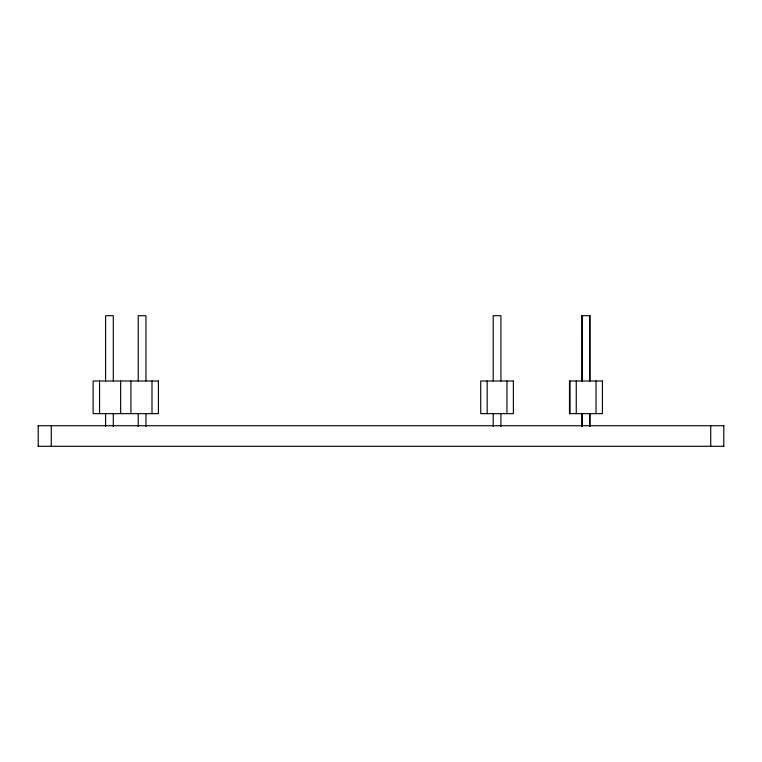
<?xml version="1.0" encoding="UTF-8"?>
<svg xmlns="http://www.w3.org/2000/svg" width="762" height="762" viewBox="0 0 762 762"><rect width="100%" height="100%" fill="white"/><g stroke="black" fill="none" stroke-linecap="round" stroke-linejoin="round"><path stroke-width="1.14" d="M581.997 315.706L589.931 315.706M38.1 425.729L723.9 425.729M38.1 446.294L723.9 446.294M723.786 425.729L723.786 446.294M710.727 425.729L710.727 446.294M596.046 381L596.046 413.642M589.893 315.706L589.931 381M589.931 413.642L589.893 426.472M589.75 315.706L589.702 381M589.75 413.642L589.702 426.472M582.178 315.706L582.225 381M582.225 413.642L582.178 426.472M582.035 315.706L581.997 381M582.035 413.642L581.997 426.472M576.253 381L576.253 413.642M569.795 381L569.795 413.642M569.614 381L569.671 413.642M506.959 381L506.959 413.642M500.92 381L500.92 315.706L493.204 315.706L493.204 381M500.92 413.642L500.92 426.472M493.204 413.642L493.204 426.472M487.166 381L487.166 413.642M151.99 381L151.99 413.642M145.952 381L145.952 315.706L138.236 315.706L138.236 381M145.952 413.642L145.952 426.472M138.236 413.642L138.236 426.472M130.912 381L130.912 413.642M120.625 381L120.625 413.642M113.3 381L113.3 315.706L105.594 315.706L105.594 381M113.3 413.642L113.3 426.472M105.594 413.642L105.594 426.472M99.546 381L99.546 413.642M51.273 425.729L51.273 446.294M38.214 425.729L38.214 446.294M158.41 381L93.126 381L93.126 413.642L158.41 413.642L158.41 381M513.388 381L480.736 381L480.736 413.642L513.388 413.642L513.388 381M602.437 381L569.49 381L569.49 413.642L602.437 413.642L602.437 381"/></g></svg>
